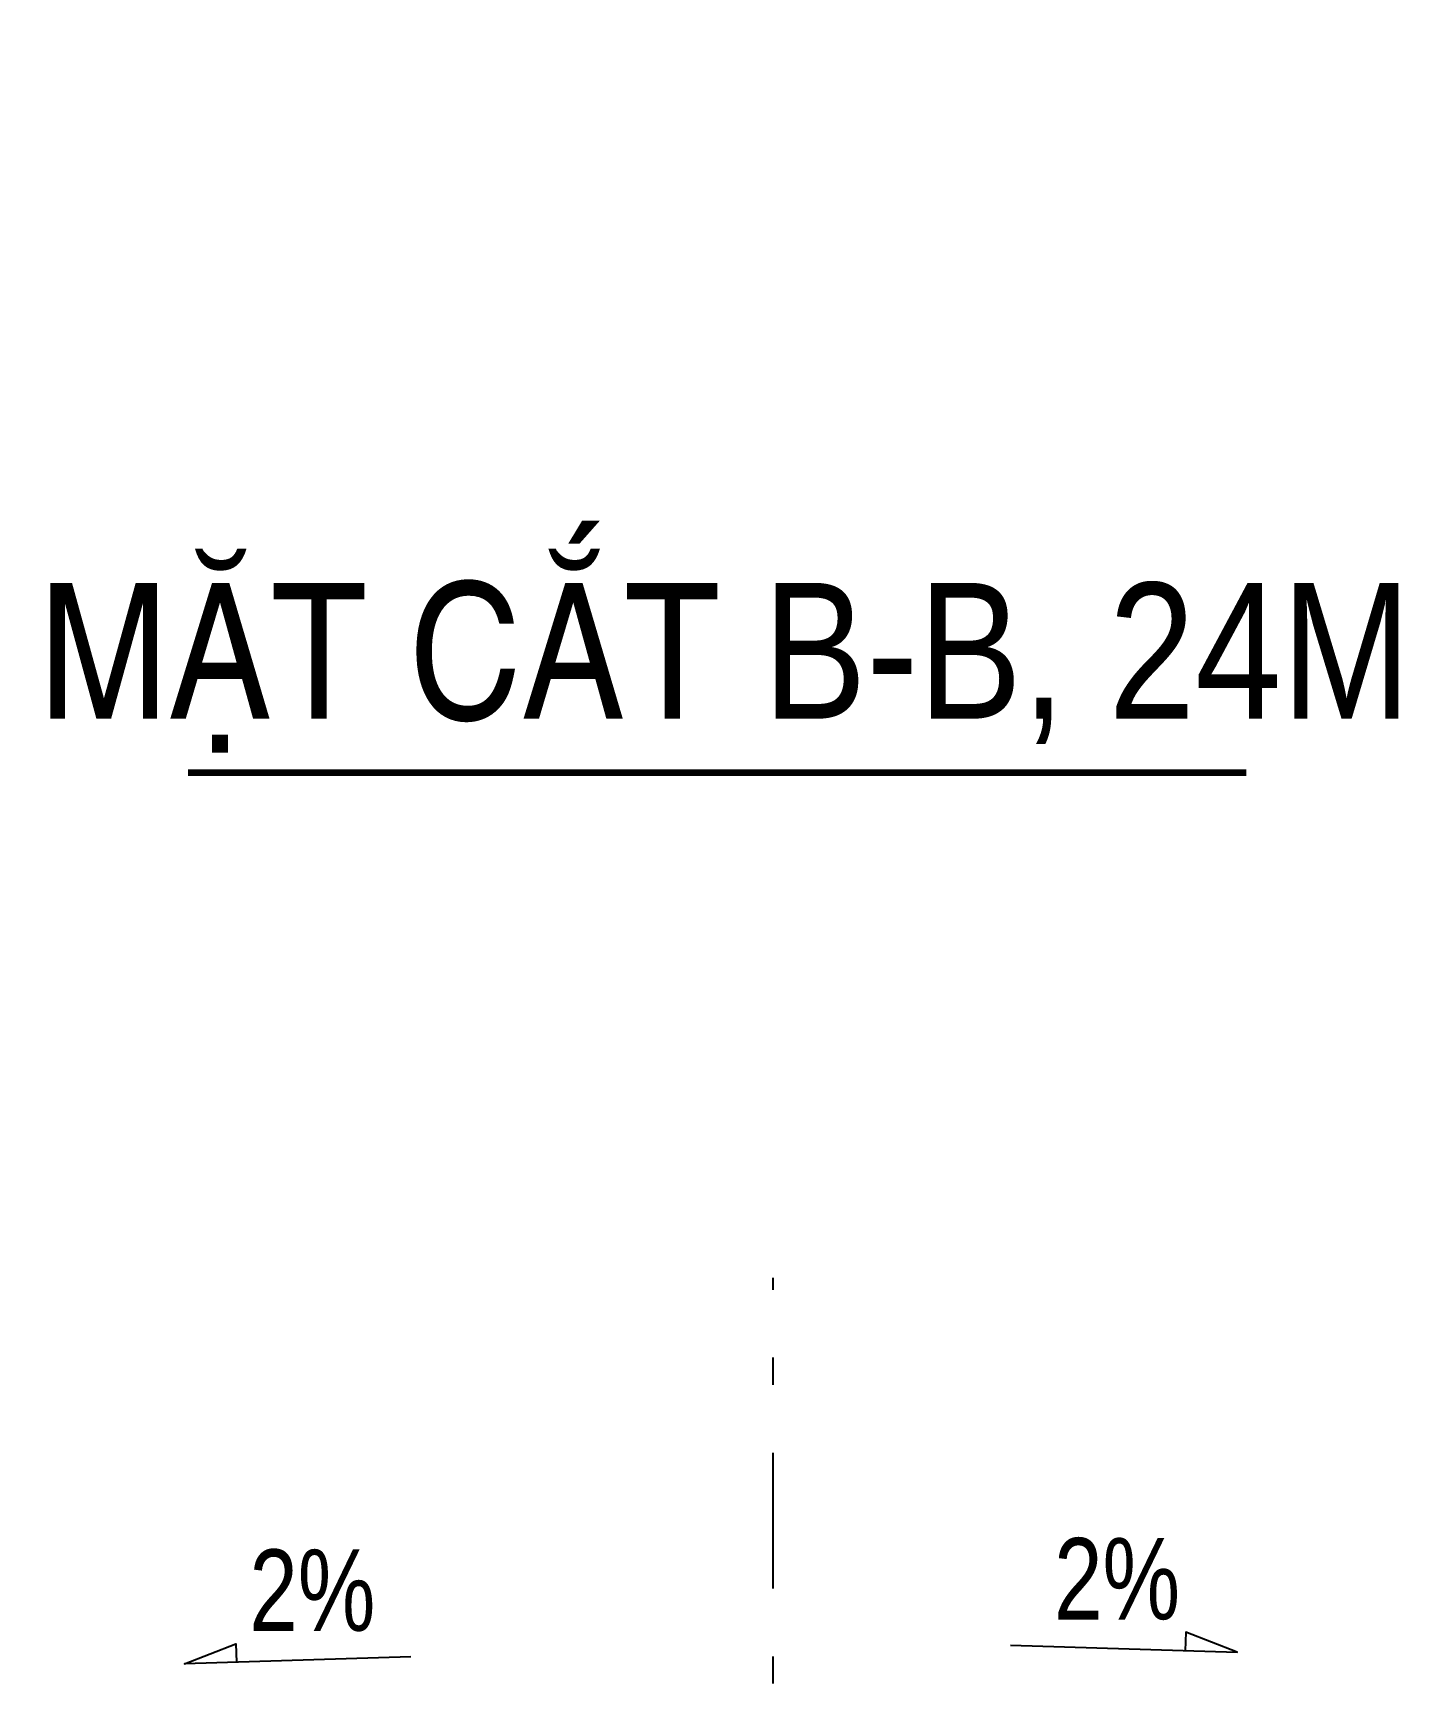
# Model space of a CAD drawing. Header units: metres. Extents: x 563371 to 571261, y 2062953 to 2068466.
# Drawn here: x 568957.55 to 568983.09, y 2065866.39 to 2065897.01 of the extents above; entities that cross this region are included whole.
import ezdxf
from ezdxf.enums import TextEntityAlignment as Align

# ---------------------------------------------------------------- set-up
doc = ezdxf.new("R2010")
doc.units = ezdxf.units.M
for name, pattern in [('ACAD_ISO10W100', [18.5, 12, -3, 0.5, -3]), ('HIDDEN', [0.375, 0.25, -0.125]), ('TIM1', [5.5, 2.5, -1.25, 0.5, -1.25])]:
    doc.linetypes.add(name, pattern=pattern)
for name, color, linetype in [('DienHT', 1, 'CONTINUOUS'), ('ghichieudai', 7, 'CONTINUOUS'), ('LogDg phu', 7, 'CONTINUOUS'), ('MATCATDUONG', 8, 'CONTINUOUS'), ('TimDg', 222, 'CONTINUOUS'), ('ViaHeSphu', 32, 'CONTINUOUS')]:
    doc.layers.add(name, color=color, linetype=linetype)
doc.layers.add('t', color=7, linetype='CONTINUOUS', lineweight=25)
doc.styles.add('avh', font='VHAVAN.ttf')
doc.styles.add('IN', font='VHARIALN.ttf')

msp = doc.modelspace()

# ---------------------------------------------------------------- linework, layer by layer
at = {"layer": 'LogDg phu', "linetype": 'HIDDEN', "ltscale": 50}
for points in [[(569094.898, 2065939.794), (569105.502, 2065945.206, -0.433147), (569116.483, 2065941.251), (569158.888, 2065843.057, -0.449168), (569153.83, 2065832.219), (569044.239, 2065799.539), (569020.056, 2065792.328, -0.385327), (569010.369, 2065796.957), (568971.839, 2065890.843, -0.445138), (568976.991, 2065901.558), (569008.397, 2065910.76), (569059.616, 2065925.766, 0.046747), (569094.898, 2065939.794)], [(568856.524, 2065775.608), (568855.993, 2065785.382, 0.07245), (568855.708, 2065786.795), (568842.755, 2065823.006, 0.072993), (568842.072, 2065824.288), (568836.315, 2065832.102), (568830.028, 2065849.676, -0.431462), (568835.311, 2065860.048), (568955.762, 2065895.338, -0.383951), (568965.413, 2065890.698), (569003.983, 2065796.713, -0.443702), (568998.868, 2065786.009), (568880.505, 2065750.713, -0.398562), (568862.095, 2065760.035), (568856.524, 2065775.608)]]:
    msp.add_lwpolyline(points, format="xyb", dxfattribs=at)
at = {"layer": 'TimDg', "linetype": 'ACAD_ISO10W100', "ltscale": 0.75}
msp.add_lwpolyline([(569278.835, 2065059.656), (569264.527, 2065093.529, -0.021018), (569255.702, 2065117.144), (569137.303, 2065479.75), (568925.313, 2065996.312), (568861.438, 2066131.227)], format="xyb", dxfattribs=at)
at = {"layer": 'ViaHeSphu', "linetype": 'HIDDEN', "ltscale": 50}
msp.add_lwpolyline([(569096.716, 2065936.231), (569106.22, 2065941.081), (569112.656, 2065938.764), (569154.336, 2065842.247), (569151.527, 2065836.228), (569043.038, 2065803.877), (569019.081, 2065796.733), (569012.391, 2065799.93), (568974.787, 2065891.562), (568977.687, 2065897.594), (569009.402, 2065906.886), (569060.74, 2065921.927, 0.046747), (569096.716, 2065936.231)], format="xyb", dxfattribs=at)
msp.add_lwpolyline([(569000.835, 2065796.483), (568997.941, 2065790.429), (568877.831, 2065754.612), (568868.765, 2065759.202), (568835.973, 2065850.872), (568839.087, 2065856.986), (568956.511, 2065891.39), (568963.208, 2065888.17)], close=True, dxfattribs=at)

# ---------------------------------------------------------------- next in the draw order: wipeouts: each hides what was drawn before it
msp.add_wipeout([(568538.555, 2065837.116), (569134.391, 2065836.361), (569086.223, 2065956.15), (568779.004, 2065956.683), (568600.602, 2065960.315)]).dxf.layer = 'ghichieudai'

# ---------------------------------------------------------------- next in the draw order: linework, layer by layer
at = {"layer": 'MATCATDUONG', "linetype": 'Continuous', "extrusion": (1.01388e-11, 1.13736e-08, 1), "const_width": 0.12, "elevation": 0.024}
msp.add_lwpolyline([(568960.4, 2065883.404), (568979.883, 2065883.404)], dxfattribs=at)
at = {"layer": 'MATCATDUONG', "color": 1, "linetype": 'TIM1', "extrusion": (1.01388e-11, 1.13736e-08, 1), "elevation": 0.024}
msp.add_lwpolyline([(568971.168, 2065857.385), (568971.168, 2065874.103)], dxfattribs=at)
at = {"layer": 'MATCATDUONG', "color": 40, "linetype": 'Continuous'}
for points in [[(568975.542, 2065867.339), (568979.713, 2065867.21), (568978.767, 2065867.58), (568978.757, 2065867.24)], [(568964.502, 2065867.128), (568960.332, 2065866.999), (568961.277, 2065867.368), (568961.288, 2065867.029)]]:
    msp.add_lwpolyline(points, dxfattribs=at)

# ---------------------------------------------------------------- next in the draw order: texts
at = {"layer": 'DienHT', "color": 7, "linetype": 'Continuous', "extrusion": (3.31378e-12, 1.1371e-08, 1), "style": 'IN'}
msp.add_text('mÆt c¾t b-b, 24m', height=2.5, dxfattribs=at).set_placement((568957.656, 2065884.397, 0.024))
at = {"layer": 't', "lineweight": -2, "style": 'avh', "width": 0.8}
msp.add_text('2%%%', height=1.5, dxfattribs=at).set_placement((568976.342, 2065868.564), align=Align.MIDDLE_LEFT)
msp.add_text('2%%%', height=1.5, rotation=360, dxfattribs=at).set_placement((568961.527, 2065868.353), align=Align.MIDDLE_LEFT)

doc.saveas('drawing.dxf')
